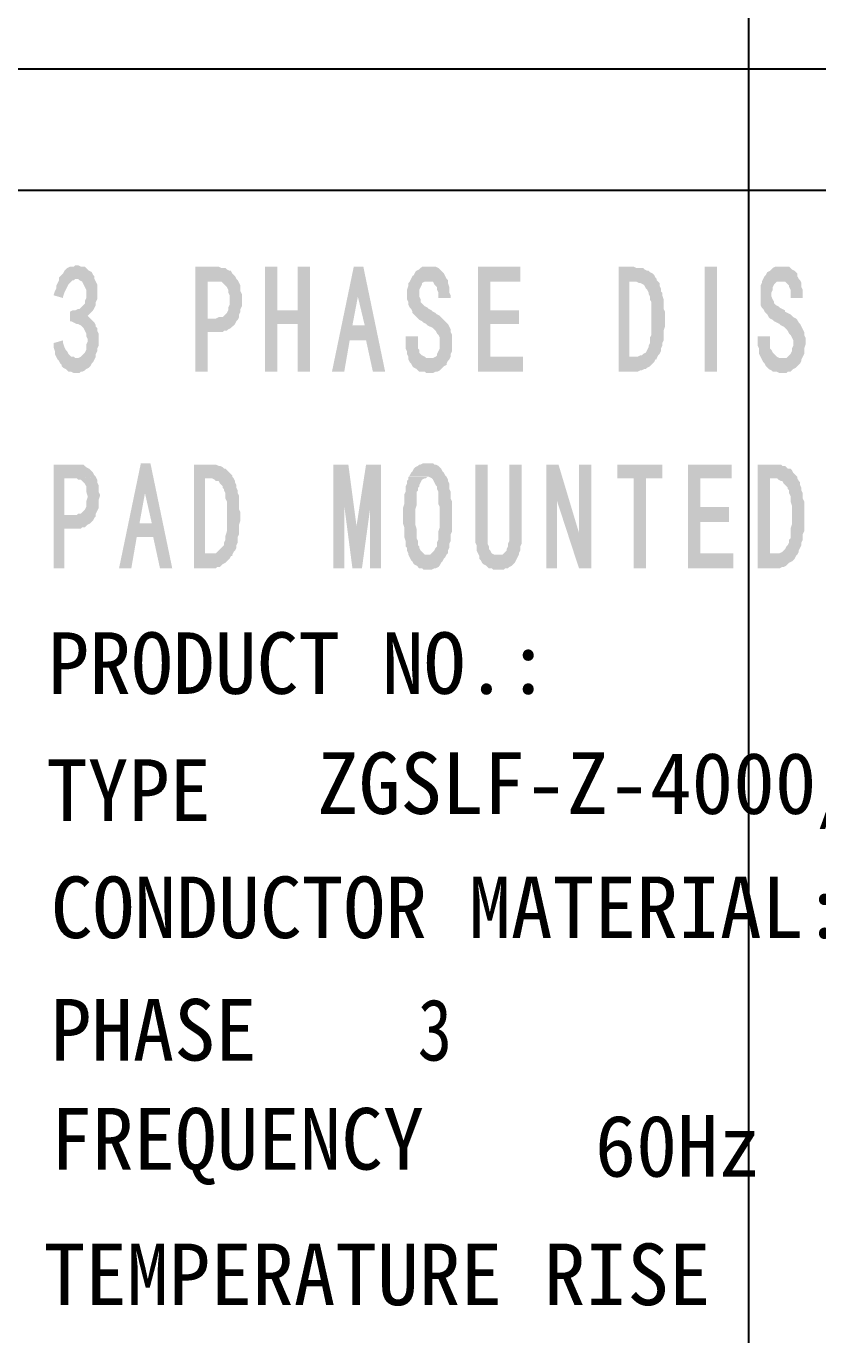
# Model space of a CAD drawing. Header units: millimetres. Extents: x 183355 to 194386, y -190559 to -183233.
# Drawn here: x 185822.5 to 185855.1, y -184372.9 to -184319.1 of the extents above; entities that cross this region are included whole.
import ezdxf

# ---------------------------------------------------------------- set-up
doc = ezdxf.new("R2010")
doc.units = ezdxf.units.MM
doc.header["$LTSCALE"] = 13
doc.linetypes.add('CENTERX2', pattern=[101.6, 63.5, -12.7, 12.7, -12.7])
for name, color, linetype in [('1', 4, 'Continuous'), ('2', 3, 'Continuous'), ('PDF_Geometry', 7, 'Continuous')]:
    doc.layers.add(name, color=color, linetype=linetype)
doc.styles.add('PDF FangSong', font='simfang.ttf')

msp = doc.modelspace()

# ---------------------------------------------------------------- hatches: boundary and pattern name
at = {"layer": '2', "linetype": 'Continuous', "transparency": 33554559}
for points in [[(185824.509, -184328.927), (185824.453, -184328.983), (185824.341, -184328.983), (185824.285, -184328.983), (185824.172, -184329.039), (185824.116, -184329.095), (185824.06, -184329.151), (185824.004, -184329.264), (185823.948, -184329.32), (185823.891, -184329.376), (185823.835, -184329.432), (185823.835, -184329.544), (185823.779, -184329.657), (185823.723, -184329.769), (185823.723, -184329.881), (185823.667, -184329.994), (185823.611, -184330.162), (185824.004, -184330.275), (185824.004, -184330.218), (185824.06, -184330.05), (185824.116, -184329.938), (185824.172, -184329.825), (185824.228, -184329.713), (185824.285, -184329.657), (185824.341, -184329.601), (185824.397, -184329.544), (185824.453, -184329.544), (185824.509, -184329.488), (185825.296, -184329.488), (185825.296, -184329.376), (185825.239, -184329.32), (185825.183, -184329.207), (185825.071, -184329.151), (185825.015, -184329.095), (185824.959, -184329.039), (185824.902, -184328.983), (185824.79, -184328.983), (185824.734, -184328.983), (185824.622, -184328.927)], [(185830.407, -184328.983), (185829.452, -184328.983), (185829.452, -184333.308), (185829.957, -184333.308), (185829.957, -184331.679), (185830.407, -184331.679), (185830.463, -184331.679), (185830.575, -184331.679), (185830.631, -184331.623), (185830.744, -184331.623), (185830.8, -184331.566), (185830.912, -184331.51), (185830.968, -184331.454), (185831.025, -184331.398), (185831.081, -184331.342), (185831.137, -184331.229), (185831.193, -184331.173), (185829.957, -184331.117), (185829.957, -184329.601), (185830.294, -184329.601), (185831.193, -184329.544), (185831.137, -184329.488), (185831.081, -184329.376), (185831.025, -184329.32), (185830.968, -184329.264), (185830.912, -184329.151), (185830.856, -184329.151), (185830.744, -184329.095), (185830.688, -184329.039), (185830.575, -184329.039), (185830.519, -184329.039)], [(185832.822, -184328.983), (185832.316, -184328.983), (185832.316, -184333.308), (185832.822, -184333.308), (185832.822, -184331.342), (185833.664, -184331.342), (185832.822, -184330.78)], [(185834.17, -184328.983), (185833.664, -184328.983), (185833.664, -184330.78), (185832.822, -184330.78), (185833.664, -184331.342), (185833.664, -184333.308), (185834.17, -184333.308)], [(185836.36, -184328.983), (185835.967, -184328.983), (185835.069, -184333.308), (185835.574, -184333.308), (185835.799, -184332.016), (185836.473, -184332.016), (185835.911, -184331.398), (185836.136, -184330.218)], [(185836.36, -184328.983), (185836.136, -184330.218), (185836.417, -184331.398), (185835.911, -184331.398), (185836.473, -184332.016), (185836.754, -184333.308), (185837.259, -184333.308)], [(185839.056, -184328.983), (185838.944, -184328.983), (185838.888, -184328.983), (185838.776, -184328.983), (185838.719, -184329.039), (185838.663, -184329.095), (185838.551, -184329.151), (185838.495, -184329.207), (185838.439, -184329.32), (185838.382, -184329.376), (185838.326, -184329.488), (185838.27, -184329.601), (185839.056, -184329.601), (185839.169, -184329.601), (185839.225, -184329.601), (185839.281, -184329.713), (185839.337, -184329.769), (185839.393, -184329.825), (185839.393, -184329.938), (185839.45, -184330.05), (185839.45, -184330.162), (185839.45, -184330.275), (185839.955, -184330.275), (185839.955, -184330.162), (185839.899, -184330.05), (185839.899, -184329.938), (185839.899, -184329.825), (185839.843, -184329.657), (185839.843, -184329.544), (185839.787, -184329.488), (185839.73, -184329.376), (185839.674, -184329.264), (185839.618, -184329.207), (185839.562, -184329.151), (185839.506, -184329.095), (185839.45, -184329.039), (185839.337, -184328.983), (185839.225, -184328.983), (185839.169, -184328.983)], [(185842.82, -184328.983), (185841.078, -184328.983), (185841.078, -184333.308), (185842.932, -184333.308), (185842.932, -184332.69), (185841.584, -184332.69), (185841.584, -184331.342), (185842.763, -184331.342), (185842.763, -184330.78), (185841.584, -184330.78), (185841.584, -184329.601), (185842.82, -184329.601)], [(185847.481, -184328.983), (185846.864, -184328.983), (185846.864, -184333.308), (185847.481, -184333.308), (185847.538, -184333.308), (185847.65, -184333.308), (185847.762, -184333.251), (185847.818, -184333.251), (185847.931, -184333.195), (185847.987, -184333.195), (185848.043, -184333.139), (185848.155, -184333.083), (185848.212, -184333.027), (185848.268, -184332.971), (185848.324, -184332.914), (185848.38, -184332.802), (185848.436, -184332.802), (185848.436, -184332.746), (185847.313, -184332.69), (185847.313, -184329.601), (185847.481, -184329.601), (185848.492, -184329.601), (185848.436, -184329.544), (185848.436, -184329.488), (185848.38, -184329.432), (185848.324, -184329.32), (185848.268, -184329.264), (185848.155, -184329.207), (185848.099, -184329.151), (185848.043, -184329.151), (185847.931, -184329.095), (185847.875, -184329.039), (185847.762, -184329.039), (185847.65, -184329.039), (185847.594, -184329.039)], [(185850.908, -184333.308), (185850.402, -184333.308), (185850.402, -184328.983), (185850.908, -184328.983)], [(185853.547, -184328.983), (185853.491, -184328.983), (185853.379, -184328.983), (185853.323, -184328.983), (185853.21, -184329.039), (185853.154, -184329.095), (185853.098, -184329.151), (185852.986, -184329.207), (185852.93, -184329.32), (185852.873, -184329.376), (185852.817, -184329.488), (185852.761, -184329.601), (185853.547, -184329.601), (185853.66, -184329.601), (185853.716, -184329.601), (185853.828, -184329.713), (185853.884, -184329.769), (185853.884, -184329.825), (185853.941, -184329.938), (185853.941, -184330.05), (185853.941, -184330.162), (185853.941, -184330.275), (185854.446, -184330.275), (185854.446, -184330.162), (185854.446, -184330.05), (185854.446, -184329.938), (185854.39, -184329.825), (185854.39, -184329.657), (185854.334, -184329.544), (185854.278, -184329.488), (185854.221, -184329.376), (185854.221, -184329.264), (185854.165, -184329.207), (185854.109, -184329.151), (185853.997, -184329.095), (185853.941, -184329.039), (185853.884, -184328.983), (185853.772, -184328.983), (185853.66, -184328.983)], [(185825.296, -184329.488), (185824.509, -184329.488), (185824.622, -184329.488), (185824.678, -184329.544), (185824.79, -184329.601), (185824.846, -184329.713), (185824.902, -184329.825), (185824.959, -184329.938), (185824.959, -184330.05), (185824.959, -184330.162), (185824.959, -184330.275), (185824.902, -184330.387), (185824.902, -184330.499), (185824.846, -184330.555), (185824.79, -184330.612), (185824.734, -184330.668), (185824.678, -184330.724), (185824.622, -184330.724), (185824.509, -184330.78), (185824.397, -184330.78), (185824.285, -184330.836), (185824.285, -184331.229), (185824.341, -184331.229), (185824.453, -184331.286), (185824.565, -184331.342), (185824.622, -184331.342), (185824.734, -184331.398), (185824.79, -184331.454), (185824.846, -184331.51), (185824.902, -184331.623), (185824.959, -184331.735), (185824.959, -184331.847), (185825.015, -184331.96), (185825.015, -184332.072), (185824.959, -184332.184), (185824.959, -184332.297), (185824.959, -184332.409), (185824.902, -184332.521), (185824.846, -184332.577), (185824.79, -184332.634), (185824.734, -184332.69), (185824.622, -184332.746), (185824.565, -184332.746), (185823.779, -184332.802), (185823.835, -184332.858), (185823.891, -184332.971), (185823.948, -184333.027), (185823.948, -184333.083), (185824.004, -184333.139), (185824.116, -184333.195), (185824.172, -184333.251), (185824.228, -184333.308), (185824.341, -184333.308), (185824.453, -184333.364), (185824.509, -184333.364), (185824.565, -184333.364), (185824.678, -184333.364), (185824.734, -184333.308), (185824.79, -184333.308), (185824.902, -184333.251), (185824.959, -184333.195), (185825.071, -184333.139), (185825.127, -184333.083), (185825.183, -184332.971), (185825.239, -184332.914), (185825.296, -184332.802), (185825.352, -184332.69), (185825.352, -184332.577), (185825.408, -184332.465), (185825.408, -184332.353), (185825.464, -184332.24), (185825.464, -184332.128), (185825.464, -184332.016), (185825.464, -184331.847), (185825.464, -184331.735), (185825.408, -184331.623), (185825.408, -184331.51), (185825.352, -184331.454), (185825.352, -184331.398), (185825.296, -184331.286), (185825.183, -184331.173), (185825.127, -184331.117), (185825.071, -184331.061), (185825.015, -184331.005), (185825.127, -184330.892), (185825.183, -184330.836), (185825.239, -184330.78), (185825.296, -184330.668), (185825.352, -184330.555), (185825.352, -184330.443), (185825.408, -184330.331), (185825.408, -184330.218), (185825.408, -184330.106), (185825.408, -184329.938), (185825.408, -184329.825), (185825.408, -184329.713), (185825.352, -184329.601)], [(185831.193, -184329.544), (185830.294, -184329.601), (185830.407, -184329.601), (185830.519, -184329.601), (185830.575, -184329.657), (185830.631, -184329.713), (185830.688, -184329.769), (185830.744, -184329.825), (185830.8, -184329.938), (185830.8, -184330.05), (185830.856, -184330.162), (185830.856, -184330.331), (185830.856, -184330.387), (185830.856, -184330.555), (185830.8, -184330.668), (185830.8, -184330.78), (185830.744, -184330.892), (185830.688, -184330.949), (185830.631, -184331.005), (185830.575, -184331.061), (185830.519, -184331.061), (185830.407, -184331.061), (185830.294, -184331.117), (185829.957, -184331.117), (185831.193, -184331.173), (185831.249, -184331.061), (185831.249, -184330.949), (185831.305, -184330.836), (185831.305, -184330.724), (185831.362, -184330.612), (185831.362, -184330.443), (185831.362, -184330.331), (185831.362, -184330.275), (185831.362, -184330.106), (185831.305, -184329.994), (185831.305, -184329.881), (185831.305, -184329.769), (185831.249, -184329.657)], [(185838.27, -184329.601), (185838.214, -184329.657), (185838.214, -184329.769), (185838.158, -184329.938), (185838.158, -184330.05), (185838.158, -184330.162), (185838.158, -184330.331), (185838.214, -184330.443), (185838.214, -184330.555), (185838.27, -184330.668), (185838.326, -184330.724), (185838.382, -184330.836), (185838.382, -184330.892), (185838.439, -184330.949), (185838.551, -184331.061), (185838.607, -184331.117), (185838.663, -184331.173), (185838.776, -184331.229), (185838.832, -184331.286), (185838.944, -184331.342), (185839, -184331.398), (185839.113, -184331.454), (185839.225, -184331.51), (185839.281, -184331.566), (185839.337, -184331.623), (185839.393, -184331.735), (185839.45, -184331.791), (185839.506, -184331.903), (185839.506, -184332.016), (185839.506, -184332.128), (185839.506, -184332.24), (185839.506, -184332.353), (185839.45, -184332.465), (185839.393, -184332.577), (185839.393, -184332.634), (185839.337, -184332.69), (185839.225, -184332.746), (185839.169, -184332.746), (185839.056, -184332.746), (185839.899, -184332.802), (185839.955, -184332.69), (185839.955, -184332.577), (185840.011, -184332.465), (185840.011, -184332.353), (185840.011, -184332.184), (185840.011, -184332.072), (185840.011, -184332.016), (185840.011, -184331.903), (185840.011, -184331.791), (185839.955, -184331.679), (185839.955, -184331.566), (185839.899, -184331.454), (185839.843, -184331.342), (185839.787, -184331.286), (185839.674, -184331.173), (185839.618, -184331.117), (185839.562, -184331.061), (185839.506, -184331.005), (185839.393, -184330.949), (185839.337, -184330.892), (185839.225, -184330.836), (185839.169, -184330.78), (185839.056, -184330.724), (185839, -184330.668), (185838.888, -184330.612), (185838.832, -184330.555), (185838.776, -184330.499), (185838.719, -184330.443), (185838.719, -184330.331), (185838.663, -184330.218), (185838.663, -184330.106), (185838.663, -184330.05), (185838.663, -184329.938), (185838.719, -184329.825), (185838.776, -184329.713), (185838.776, -184329.657), (185838.888, -184329.601), (185838.944, -184329.601), (185839.056, -184329.601)], [(185848.492, -184329.601), (185847.481, -184329.601), (185847.538, -184329.601), (185847.594, -184329.601), (185847.706, -184329.657), (185847.762, -184329.657), (185847.875, -184329.713), (185847.931, -184329.769), (185847.987, -184329.881), (185848.043, -184329.938), (185848.099, -184330.05), (185848.099, -184330.106), (185848.155, -184330.218), (185848.155, -184330.331), (185848.212, -184330.443), (185848.212, -184330.555), (185848.212, -184330.724), (185848.212, -184330.836), (185848.212, -184331.005), (185848.212, -184331.173), (185848.212, -184331.229), (185848.212, -184331.342), (185848.212, -184331.51), (185848.212, -184331.679), (185848.212, -184331.791), (185848.155, -184331.903), (185848.155, -184332.016), (185848.155, -184332.128), (185848.099, -184332.24), (185848.099, -184332.297), (185848.043, -184332.409), (185847.987, -184332.521), (185847.875, -184332.577), (185847.818, -184332.634), (185847.762, -184332.634), (185847.65, -184332.69), (185847.594, -184332.69), (185847.481, -184332.69), (185847.313, -184332.69), (185848.436, -184332.746), (185848.492, -184332.634), (185848.549, -184332.577), (185848.605, -184332.465), (185848.605, -184332.353), (185848.661, -184332.24), (185848.661, -184332.128), (185848.717, -184332.016), (185848.717, -184331.903), (185848.717, -184331.735), (185848.717, -184331.623), (185848.773, -184331.454), (185848.773, -184331.342), (185848.773, -184331.173), (185848.773, -184331.005), (185848.773, -184330.836), (185848.717, -184330.724), (185848.717, -184330.555), (185848.717, -184330.443), (185848.717, -184330.331), (185848.661, -184330.162), (185848.661, -184330.05), (185848.605, -184329.994), (185848.605, -184329.881), (185848.549, -184329.769), (185848.549, -184329.657)], [(185852.761, -184329.601), (185852.761, -184329.657), (185852.705, -184329.769), (185852.705, -184329.938), (185852.705, -184330.05), (185852.705, -184330.162), (185852.705, -184330.331), (185852.705, -184330.443), (185852.705, -184330.555), (185852.761, -184330.668), (185852.817, -184330.724), (185852.873, -184330.836), (185852.93, -184330.892), (185852.986, -184330.949), (185853.042, -184331.061), (185853.098, -184331.117), (185853.21, -184331.173), (185853.267, -184331.229), (185853.379, -184331.286), (185853.491, -184331.342), (185853.547, -184331.398), (185853.66, -184331.454), (185853.716, -184331.51), (185853.772, -184331.566), (185853.828, -184331.623), (185853.884, -184331.735), (185853.941, -184331.791), (185853.997, -184331.903), (185854.053, -184332.016), (185854.053, -184332.128), (185854.053, -184332.24), (185853.997, -184332.353), (185853.997, -184332.465), (185853.941, -184332.577), (185853.884, -184332.634), (185853.828, -184332.69), (185853.772, -184332.746), (185853.66, -184332.746), (185853.547, -184332.746), (185854.39, -184332.802), (185854.446, -184332.69), (185854.502, -184332.577), (185854.502, -184332.465), (185854.502, -184332.353), (185854.558, -184332.184), (185854.558, -184332.072), (185854.558, -184332.016), (185854.558, -184331.903), (185854.502, -184331.791), (185854.502, -184331.679), (185854.446, -184331.566), (185854.39, -184331.454), (185854.334, -184331.342), (185854.278, -184331.286), (185854.221, -184331.173), (185854.165, -184331.117), (185854.053, -184331.061), (185853.997, -184331.005), (185853.941, -184330.949), (185853.828, -184330.892), (185853.716, -184330.836), (185853.716, -184330.78), (185853.604, -184330.724), (185853.491, -184330.668), (185853.435, -184330.612), (185853.323, -184330.555), (185853.267, -184330.499), (185853.267, -184330.443), (185853.21, -184330.331), (185853.154, -184330.218), (185853.154, -184330.106), (185853.154, -184330.05), (185853.21, -184329.938), (185853.21, -184329.825), (185853.267, -184329.713), (185853.323, -184329.657), (185853.379, -184329.601), (185853.491, -184329.601), (185853.547, -184329.601)], [(185824.004, -184332.016), (185823.611, -184332.128), (185823.611, -184332.184), (185823.611, -184332.297), (185823.667, -184332.465), (185823.667, -184332.578), (185823.723, -184332.69), (185823.779, -184332.802), (185824.565, -184332.746), (185824.509, -184332.746), (185824.453, -184332.69), (185824.341, -184332.69), (185824.285, -184332.634), (185824.228, -184332.578), (185824.172, -184332.465), (185824.116, -184332.409), (185824.06, -184332.297), (185824.004, -184332.128)], [(185838.607, -184331.847), (185838.102, -184331.847), (185838.102, -184332.072), (185838.102, -184332.24), (185838.102, -184332.353), (185838.158, -184332.465), (185838.158, -184332.577), (185838.214, -184332.69), (185838.214, -184332.802), (185838.27, -184332.914), (185838.326, -184332.971), (185838.382, -184333.083), (185838.439, -184333.139), (185838.551, -184333.195), (185838.607, -184333.251), (185838.663, -184333.308), (185838.776, -184333.308), (185838.888, -184333.308), (185838.944, -184333.364), (185839.056, -184333.364), (185839.113, -184333.364), (185839.225, -184333.364), (185839.337, -184333.308), (185839.393, -184333.308), (185839.506, -184333.251), (185839.562, -184333.195), (185839.618, -184333.139), (185839.674, -184333.083), (185839.787, -184333.027), (185839.787, -184332.971), (185839.843, -184332.858), (185839.899, -184332.802), (185839.056, -184332.746), (185838.944, -184332.746), (185838.888, -184332.69), (185838.776, -184332.634), (185838.719, -184332.577), (185838.663, -184332.521), (185838.663, -184332.409), (185838.607, -184332.353), (185838.607, -184332.184), (185838.607, -184332.072)], [(185853.098, -184331.847), (185852.593, -184331.847), (185852.593, -184332.072), (185852.593, -184332.24), (185852.649, -184332.353), (185852.649, -184332.465), (185852.649, -184332.577), (185852.705, -184332.69), (185852.761, -184332.802), (185852.817, -184332.914), (185852.873, -184332.971), (185852.93, -184333.083), (185852.986, -184333.139), (185853.042, -184333.195), (185853.154, -184333.251), (185853.21, -184333.308), (185853.267, -184333.308), (185853.379, -184333.308), (185853.491, -184333.364), (185853.547, -184333.364), (185853.66, -184333.364), (185853.772, -184333.364), (185853.828, -184333.308), (185853.941, -184333.308), (185853.997, -184333.251), (185854.053, -184333.195), (185854.165, -184333.139), (185854.221, -184333.083), (185854.278, -184333.027), (185854.334, -184332.971), (185854.39, -184332.858), (185854.39, -184332.802), (185853.547, -184332.746), (185853.491, -184332.746), (185853.379, -184332.69), (185853.323, -184332.634), (185853.267, -184332.577), (185853.21, -184332.521), (185853.154, -184332.409), (185853.098, -184332.353), (185853.098, -184332.184), (185853.098, -184332.072)], [(185824.565, -184337.127), (185823.611, -184337.127), (185823.611, -184341.396), (185824.06, -184341.396), (185824.06, -184339.767), (185824.565, -184339.767), (185824.622, -184339.767), (185824.734, -184339.767), (185824.79, -184339.711), (185824.902, -184339.711), (185824.959, -184339.654), (185825.015, -184339.598), (185825.127, -184339.542), (185825.183, -184339.486), (185825.239, -184339.43), (185825.296, -184339.317), (185825.352, -184339.261), (185824.06, -184339.205), (185824.06, -184337.689), (185824.453, -184337.689), (185825.352, -184337.632), (185825.296, -184337.576), (185825.239, -184337.464), (185825.183, -184337.408), (185825.127, -184337.352), (185825.071, -184337.295), (185824.959, -184337.239), (185824.902, -184337.183), (185824.846, -184337.127), (185824.734, -184337.127), (185824.622, -184337.127)], [(185827.598, -184337.071), (185827.205, -184337.071), (185826.307, -184341.396), (185826.812, -184341.396), (185827.037, -184340.104), (185827.711, -184340.104), (185827.149, -184339.542), (185827.374, -184338.306)], [(185827.598, -184337.071), (185827.374, -184338.306), (185827.655, -184339.542), (185827.149, -184339.542), (185827.711, -184340.104), (185827.992, -184341.396), (185828.497, -184341.396)], [(185830.014, -184337.127), (185829.396, -184337.127), (185829.396, -184341.396), (185830.014, -184341.396), (185830.07, -184341.396), (185830.182, -184341.396), (185830.294, -184341.396), (185830.351, -184341.339), (185830.463, -184341.339), (185830.519, -184341.283), (185830.575, -184341.227), (185830.688, -184341.171), (185830.744, -184341.115), (185830.8, -184341.059), (185830.856, -184341.002), (185830.912, -184340.89), (185830.968, -184340.89), (185830.968, -184340.834), (185829.845, -184340.778), (185829.845, -184337.689), (185830.014, -184337.689), (185831.025, -184337.689), (185830.968, -184337.632), (185830.968, -184337.576), (185830.912, -184337.52), (185830.856, -184337.464), (185830.744, -184337.352), (185830.688, -184337.295), (185830.631, -184337.295), (185830.575, -184337.239), (185830.463, -184337.183), (185830.407, -184337.183), (185830.294, -184337.127), (185830.182, -184337.127), (185830.126, -184337.127)], [(185835.743, -184337.127), (185835.125, -184337.127), (185835.125, -184341.396), (185835.574, -184341.396), (185835.574, -184338.812)], [(185835.743, -184337.127), (185835.574, -184338.812), (185835.911, -184341.396), (185836.08, -184339.654)], [(185837.091, -184337.127), (185836.473, -184337.127), (185836.08, -184339.654), (185835.911, -184341.396), (185836.304, -184341.396), (185836.641, -184338.924)], [(185837.091, -184337.127), (185836.641, -184338.924), (185836.641, -184341.396), (185837.091, -184341.396)], [(185839, -184337.071), (185838.888, -184337.071), (185838.832, -184337.071), (185838.719, -184337.127), (185838.663, -184337.127), (185838.607, -184337.183), (185838.495, -184337.239), (185838.439, -184337.295), (185838.382, -184337.408), (185838.326, -184337.464), (185838.27, -184337.576), (185838.214, -184337.632), (185839, -184337.632), (185839.056, -184337.632), (185839.169, -184337.689), (185839.225, -184337.745), (185839.281, -184337.857), (185839.337, -184337.969), (185839.393, -184338.026), (185839.393, -184338.138), (185839.45, -184338.25), (185839.45, -184338.363), (185839.45, -184338.475), (185839.45, -184338.587), (185839.45, -184338.756), (185839.506, -184338.868), (185839.506, -184339.037), (185839.506, -184339.261), (185839.506, -184339.374), (185839.506, -184339.542), (185839.506, -184339.711), (185839.45, -184339.879), (185839.45, -184339.991), (185839.45, -184340.104), (185839.45, -184340.216), (185839.393, -184340.328), (185839.393, -184340.441), (185839.393, -184340.497), (185839.337, -184340.553), (185839.281, -184340.665), (185839.225, -184340.722), (185839.169, -184340.778), (185839.113, -184340.834), (185839, -184340.834), (185839.73, -184340.946), (185839.787, -184340.834), (185839.843, -184340.778), (185839.843, -184340.665), (185839.899, -184340.553), (185839.899, -184340.497), (185839.899, -184340.385), (185839.955, -184340.272), (185839.955, -184340.104), (185839.955, -184339.991), (185840.011, -184339.879), (185840.011, -184339.711), (185840.011, -184339.542), (185840.011, -184339.43), (185840.011, -184339.261), (185840.011, -184339.093), (185840.011, -184338.924), (185840.011, -184338.812), (185840.011, -184338.643), (185839.955, -184338.531), (185839.955, -184338.363), (185839.955, -184338.25), (185839.899, -184338.138), (185839.899, -184338.026), (185839.899, -184337.913), (185839.843, -184337.801), (185839.843, -184337.745), (185839.787, -184337.632), (185839.73, -184337.576), (185839.674, -184337.464), (185839.618, -184337.408), (185839.562, -184337.295), (185839.506, -184337.239), (185839.45, -184337.183), (185839.337, -184337.127), (185839.281, -184337.127), (185839.225, -184337.071), (185839.113, -184337.071)], [(185841.472, -184337.127), (185840.966, -184337.127), (185840.966, -184340.104), (185840.966, -184340.16), (185840.966, -184340.328), (185841.022, -184340.441), (185841.022, -184340.553), (185841.022, -184340.665), (185841.078, -184340.778), (185841.135, -184340.89), (185841.135, -184341.002), (185841.191, -184341.059), (185841.247, -184341.171), (185841.303, -184341.227), (185841.415, -184341.283), (185841.472, -184341.339), (185841.528, -184341.396), (185841.64, -184341.396), (185841.696, -184341.452), (185841.809, -184341.452), (185841.921, -184341.452), (185842.033, -184341.452), (185842.146, -184341.452), (185842.202, -184341.396), (185842.314, -184341.396), (185842.37, -184341.339), (185842.483, -184341.283), (185842.539, -184341.227), (185842.595, -184341.171), (185842.651, -184341.059), (185842.707, -184340.946), (185842.763, -184340.834), (185841.921, -184340.834), (185841.809, -184340.834), (185841.752, -184340.834), (185841.64, -184340.778), (185841.584, -184340.665), (185841.528, -184340.609), (185841.528, -184340.497), (185841.472, -184340.385), (185841.472, -184340.272), (185841.472, -184340.104)], [(185842.876, -184337.127), (185842.37, -184337.127), (185842.37, -184340.104), (185842.37, -184340.272), (185842.314, -184340.385), (185842.314, -184340.497), (185842.258, -184340.609), (185842.258, -184340.665), (185842.146, -184340.778), (185842.089, -184340.834), (185842.033, -184340.834), (185841.921, -184340.834), (185842.763, -184340.834), (185842.763, -184340.778), (185842.82, -184340.665), (185842.82, -184340.497), (185842.876, -184340.385), (185842.876, -184340.272), (185842.876, -184340.104)], [(185844.392, -184337.127), (185843.887, -184337.127), (185843.887, -184341.396), (185844.336, -184341.396), (185844.336, -184338.643)], [(185844.392, -184337.127), (185844.336, -184338.643), (185845.235, -184341.396), (185845.235, -184339.935)], [(185845.74, -184337.127), (185845.235, -184337.127), (185845.235, -184339.935), (185845.235, -184341.396), (185845.74, -184341.396)], [(185848.661, -184337.127), (185846.807, -184337.127), (185846.807, -184337.689), (185847.481, -184337.689), (185847.481, -184341.396), (185847.987, -184341.396), (185847.987, -184337.689), (185848.661, -184337.689)], [(185851.525, -184337.127), (185849.728, -184337.127), (185849.728, -184341.396), (185851.582, -184341.396), (185851.582, -184340.778), (185850.234, -184340.778), (185850.234, -184339.486), (185851.413, -184339.486), (185851.413, -184338.868), (185850.234, -184338.868), (185850.234, -184337.689), (185851.525, -184337.689)], [(185853.21, -184337.127), (185852.593, -184337.127), (185852.593, -184341.396), (185853.21, -184341.396), (185853.323, -184341.396), (185853.379, -184341.396), (185853.491, -184341.396), (185853.604, -184341.339), (185853.66, -184341.339), (185853.772, -184341.283), (185853.828, -184341.227), (185853.884, -184341.171), (185853.997, -184341.115), (185854.053, -184341.059), (185854.109, -184341.002), (185854.165, -184340.89), (185854.221, -184340.834), (185853.098, -184340.778), (185853.098, -184337.689), (185853.21, -184337.689), (185854.221, -184337.689), (185854.221, -184337.632), (185854.165, -184337.576), (185854.109, -184337.52), (185854.053, -184337.464), (185853.997, -184337.352), (185853.941, -184337.295), (185853.828, -184337.295), (185853.772, -184337.239), (185853.716, -184337.183), (185853.604, -184337.183), (185853.547, -184337.127), (185853.435, -184337.127), (185853.323, -184337.127)], [(185825.352, -184337.633), (185824.453, -184337.689), (185824.565, -184337.689), (185824.622, -184337.745), (185824.734, -184337.745), (185824.79, -184337.801), (185824.846, -184337.857), (185824.902, -184337.913), (185824.959, -184338.026), (185824.959, -184338.138), (185824.959, -184338.25), (185825.015, -184338.419), (185825.015, -184338.475), (185824.959, -184338.644), (185824.959, -184338.756), (185824.959, -184338.868), (185824.902, -184338.981), (185824.846, -184339.037), (185824.79, -184339.093), (185824.734, -184339.149), (185824.622, -184339.149), (185824.565, -184339.205), (185824.453, -184339.205), (185824.06, -184339.205), (185825.352, -184339.261), (185825.352, -184339.149), (185825.408, -184339.037), (185825.464, -184338.924), (185825.464, -184338.812), (185825.464, -184338.7), (185825.464, -184338.587), (185825.52, -184338.419), (185825.52, -184338.363), (185825.464, -184338.25), (185825.464, -184338.082), (185825.464, -184337.969), (185825.408, -184337.857), (185825.408, -184337.745)], [(185831.025, -184337.689), (185830.014, -184337.689), (185830.07, -184337.689), (185830.126, -184337.689), (185830.238, -184337.745), (185830.294, -184337.801), (185830.407, -184337.801), (185830.463, -184337.913), (185830.519, -184337.969), (185830.575, -184338.026), (185830.575, -184338.082), (185830.631, -184338.138), (185830.631, -184338.194), (185830.688, -184338.306), (185830.688, -184338.419), (185830.688, -184338.531), (185830.744, -184338.643), (185830.744, -184338.812), (185830.744, -184338.924), (185830.744, -184339.093), (185830.744, -184339.261), (185830.744, -184339.317), (185830.744, -184339.486), (185830.744, -184339.598), (185830.744, -184339.767), (185830.744, -184339.879), (185830.688, -184340.048), (185830.688, -184340.16), (185830.688, -184340.216), (185830.631, -184340.328), (185830.631, -184340.441), (185830.575, -184340.497), (185830.463, -184340.609), (185830.407, -184340.665), (185830.351, -184340.722), (185830.294, -184340.778), (185830.182, -184340.778), (185830.07, -184340.778), (185830.014, -184340.778), (185829.845, -184340.778), (185830.968, -184340.834), (185831.025, -184340.722), (185831.081, -184340.665), (185831.137, -184340.553), (185831.137, -184340.441), (185831.193, -184340.328), (185831.193, -184340.216), (185831.193, -184340.104), (185831.249, -184339.991), (185831.249, -184339.879), (185831.249, -184339.711), (185831.249, -184339.598), (185831.305, -184339.43), (185831.305, -184339.261), (185831.305, -184339.093), (185831.249, -184338.98), (185831.249, -184338.812), (185831.249, -184338.643), (185831.249, -184338.531), (185831.249, -184338.419), (185831.193, -184338.306), (185831.193, -184338.194), (185831.137, -184338.082), (185831.137, -184337.969), (185831.081, -184337.857), (185831.081, -184337.801)], [(185838.214, -184337.633), (185838.214, -184337.745), (185838.158, -184337.801), (185838.158, -184337.913), (185838.102, -184338.026), (185838.102, -184338.138), (185838.102, -184338.25), (185838.045, -184338.363), (185838.045, -184338.475), (185838.045, -184338.644), (185838.045, -184338.756), (185837.989, -184338.924), (185837.989, -184339.093), (185837.989, -184339.261), (185837.989, -184339.43), (185837.989, -184339.542), (185838.045, -184339.711), (185838.045, -184339.879), (185838.045, -184339.992), (185838.045, -184340.104), (185838.102, -184340.272), (185838.102, -184340.385), (185838.102, -184340.497), (185838.158, -184340.553), (185838.158, -184340.666), (185838.214, -184340.778), (185838.214, -184340.834), (185838.27, -184340.946), (185838.326, -184341.059), (185838.382, -184341.115), (185838.439, -184341.227), (185838.551, -184341.283), (185838.607, -184341.34), (185838.663, -184341.396), (185838.776, -184341.396), (185838.832, -184341.452), (185838.944, -184341.452), (185839, -184341.452), (185839.113, -184341.452), (185839.169, -184341.452), (185839.281, -184341.396), (185839.337, -184341.396), (185839.45, -184341.34), (185839.506, -184341.283), (185839.562, -184341.171), (185839.618, -184341.115), (185839.674, -184341.003), (185839.73, -184340.946), (185839, -184340.834), (185838.944, -184340.834), (185838.888, -184340.834), (185838.832, -184340.778), (185838.719, -184340.666), (185838.663, -184340.553), (185838.663, -184340.497), (185838.607, -184340.441), (185838.607, -184340.329), (185838.607, -184340.272), (185838.551, -184340.16), (185838.551, -184340.048), (185838.551, -184339.879), (185838.551, -184339.767), (185838.495, -184339.598), (185838.495, -184339.43), (185838.495, -184339.261), (185838.495, -184339.149), (185838.495, -184338.981), (185838.551, -184338.812), (185838.551, -184338.644), (185838.551, -184338.531), (185838.551, -184338.363), (185838.551, -184338.25), (185838.607, -184338.194), (185838.607, -184338.082), (185838.663, -184338.026), (185838.663, -184337.969), (185838.719, -184337.857), (185838.776, -184337.745), (185838.888, -184337.689), (185838.944, -184337.689), (185839, -184337.633)], [(185854.221, -184337.689), (185853.21, -184337.689), (185853.267, -184337.689), (185853.379, -184337.689), (185853.435, -184337.745), (185853.547, -184337.801), (185853.604, -184337.801), (185853.66, -184337.913), (185853.716, -184337.969), (185853.772, -184338.026), (185853.828, -184338.082), (185853.828, -184338.138), (185853.884, -184338.194), (185853.884, -184338.306), (185853.941, -184338.419), (185853.941, -184338.531), (185853.941, -184338.643), (185853.997, -184338.812), (185853.997, -184338.924), (185853.997, -184339.093), (185853.997, -184339.261), (185853.997, -184339.317), (185853.997, -184339.486), (185853.997, -184339.598), (185853.941, -184339.767), (185853.941, -184339.879), (185853.941, -184340.048), (185853.941, -184340.16), (185853.884, -184340.216), (185853.884, -184340.328), (185853.828, -184340.441), (185853.772, -184340.497), (185853.716, -184340.609), (185853.66, -184340.665), (185853.604, -184340.722), (185853.491, -184340.778), (185853.435, -184340.778), (185853.323, -184340.778), (185853.21, -184340.778), (185853.098, -184340.778), (185854.221, -184340.834), (185854.278, -184340.722), (185854.278, -184340.665), (185854.334, -184340.553), (185854.39, -184340.441), (185854.39, -184340.328), (185854.446, -184340.216), (185854.446, -184340.104), (185854.446, -184339.991), (185854.502, -184339.879), (185854.502, -184339.711), (185854.502, -184339.598), (185854.502, -184339.43), (185854.502, -184339.261), (185854.502, -184339.093), (185854.502, -184338.98), (185854.502, -184338.812), (185854.502, -184338.643), (185854.446, -184338.531), (185854.446, -184338.419), (185854.446, -184338.306), (185854.39, -184338.194), (185854.39, -184338.082), (185854.334, -184337.969), (185854.334, -184337.857), (185854.278, -184337.801)]]:
    msp.add_hatch(color=256, dxfattribs=at).paths.add_polyline_path(points)

# ---------------------------------------------------------------- linework, layer by layer
at = {"layer": '1', "color": 1, "linetype": 'CENTERX2', "lineweight": -3, "ltscale": 0.1}
msp.add_line((185852.215, -183898.971), (185852.215, -185998.969), dxfattribs=at)
at = {"layer": 'PDF_Geometry', "lineweight": 25}
for points in [[(185751.493, -184320.839), (185901.514, -184320.839), (185901.514, -184495.854), (185751.493, -184495.854), (185751.493, -184320.839)], [(185763.456, -184325.837), (185889.494, -184325.837)]]:
    msp.add_lwpolyline(points, dxfattribs=at)

# ---------------------------------------------------------------- texts
at = {"layer": '2', "linetype": 'Continuous', "char_height": 2.53409, "attachment_point": 7, "style": 'PDF FangSong'}
for s, insert in [('{\\W0.99786;PRODUCT NO.:}', (185823.363, -184346.605)), ('{\\W0.9935;ZGSLF-Z-4000/27.6}', (185834.455, -184352.122)), ('\\W0.981255;TYPE', (185823.319, -184351.789)), ('\\W0.998476;CONDUCTOR MATERIAL: ALUMINUM', (185823.493, -184356.655)), ('\\W0.985228;PHASE', (185823.478, -184361.694)), ('\\W0.824342;3', (185838.596, -184361.694)), ('\\W0.990925;FREQUENCY', (185823.493, -184366.777)), ('\\W0.980805;60Hz', (185845.894, -184366.473)), ('{\\W0.9951;TEMPERATURE RISE}', (185823.203, -184371.758))]:
    msp.add_mtext(s, dxfattribs=dict(at, insert=insert))

doc.saveas('drawing.dxf')
